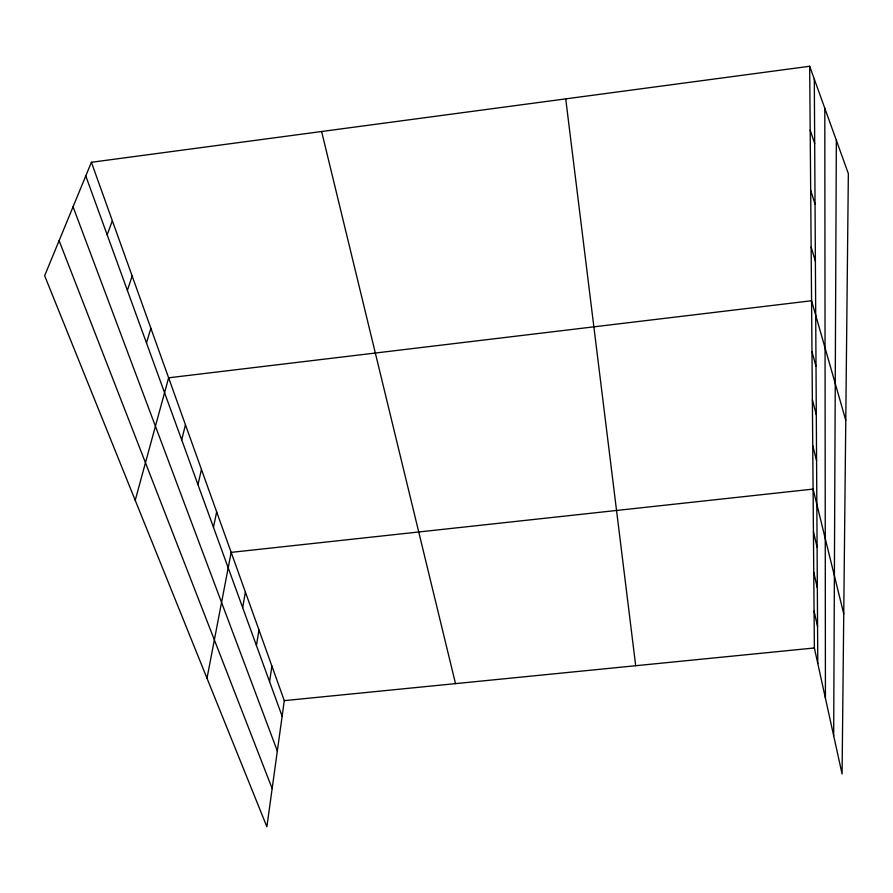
<?xml version="1.0" encoding="UTF-8"?>
<svg xmlns="http://www.w3.org/2000/svg" width="893" height="893" viewBox="0 0 893 893"><rect width="100%" height="100%" fill="white"/><g stroke="black" fill="none" stroke-linecap="round" stroke-linejoin="round"><path stroke-width="1.34" d="M833.671 735.72L836.35 140.301M91.399 162.28L284.287 700.637L266.884 826.739L44.65 275.736L91.399 162.28L809.672 66.261L848.35 173.622L842.077 773.941L814.371 647.972L809.672 66.261M269.574 681.694L271.907 666.111M256.436 645.527L258.959 629.967M242.662 607.62L245.396 592.092M206.997 678.267L231.164 552.376L813.088 489.096L843.751 613.837M213.46 527.283L216.664 511.912M197.978 484.687L201.45 469.439M181.703 439.892L185.454 424.789M135.223 500.303L168.621 377.806L811.57 300.751L845.771 420.324M146.474 342.957L150.872 328.278M127.375 290.415L132.153 276.004M107.171 234.826L112.362 220.761M284.287 700.637L814.371 647.972M59.105 240.652L272.153 788.541M73.059 206.785L277.332 751.013M85.773 175.943L282.132 716.231M810.185 130.11L814.695 143.494M810.677 190.265L815.052 204.095M811.134 247.06L815.387 261.258M811.971 351.585L816.023 366.342M812.362 399.796L816.302 414.765M812.73 445.574L816.582 460.71M321.614 131.505L455.508 683.625M813.434 531.759L817.095 547.141M813.757 572.368L817.341 587.817M814.07 611.058L817.564 626.562M565.727 98.877L635.704 665.72M814.304 79.131L817.787 663.51M824.797 108.243L825.422 698.214"/></g></svg>
